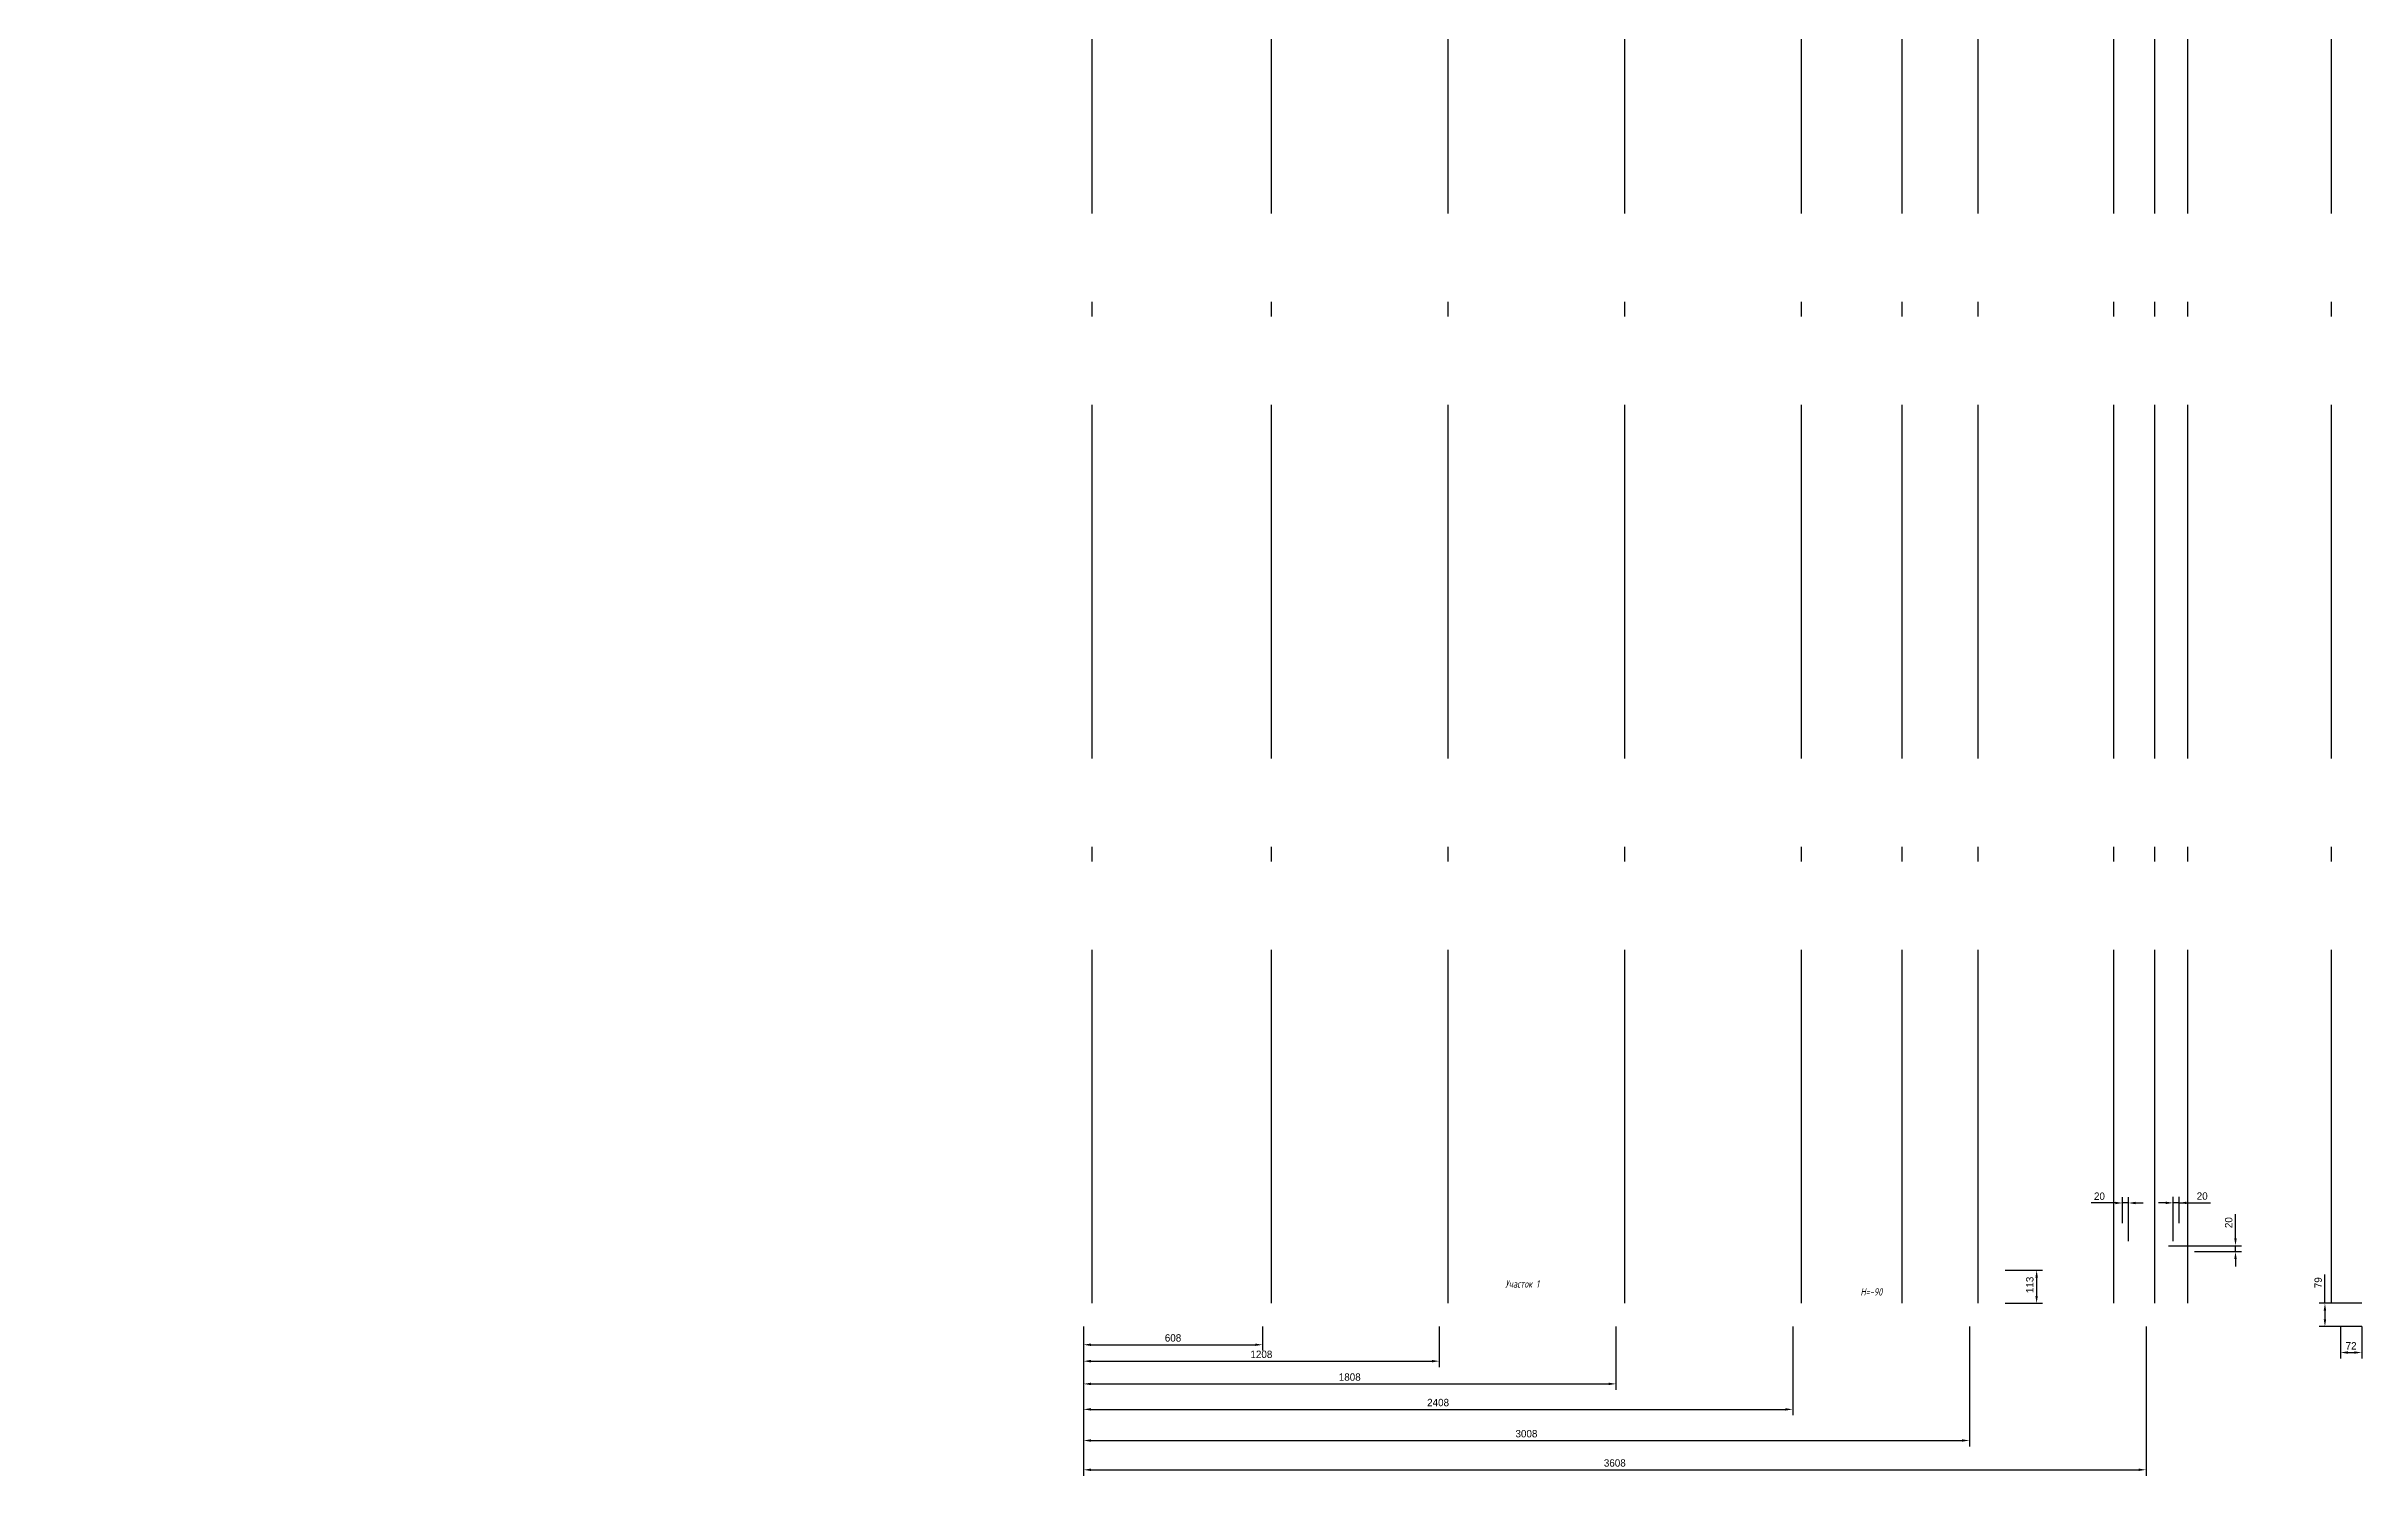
# Model space of a CAD drawing. Header units: millimetres. Extents: x -6992 to 8791, y -4147 to 31792.
# Drawn here: x 929 to 8791, y 12382 to 17235 of the extents above; entities that cross this region are included whole.
import ezdxf
from ezdxf.enums import TextEntityAlignment as Align

# ---------------------------------------------------------------- set-up
doc = ezdxf.new("R2010")
doc.units = ezdxf.units.MM
doc.header["$PDMODE"] = 34
doc.header["$PDSIZE"] = 25
doc.linetypes.add('ACAD_ISO10W100', pattern=[18.5, 12, -3, 0.5, -3])
doc.layers.add('08 Размеры', color=7, linetype='Continuous')
doc.layers.add('100 noprint', color=1, linetype='Continuous', plot=False)
doc.styles.get("Standard").update_dxf_attribs({"font": 'Ubuntu-R.ttf'})
doc.styles.add('ГОСТ-ISOCPEUR', font='isocpeui.ttf', dxfattribs={"width": 0.8})
doc.dimstyles.new('ISO-25', dxfattribs={"dimtxt": 2.5, "dimasz": 2.5, "dimexe": 1.25, "dimexo": 0.625, "dimtad": 1, "dimtxsty": 'Standard', "dimcen": 2.5, "dimadec": 0, "dimazin": 0, "dimtfac": 1, "dimtmove": 0, "dimatfit": 3, "dimfxl": 1, "dimarcsym": 0})

# ---------------------------------------------------------------- blocks, each defined once
blk = doc.blocks.new('*D2444')
at = {"layer": '08 Размеры', "color": 0, "lineweight": -2}
for p, q in [((4451.2, 12888.6), (4451.2, 12807)), ((4476.2, 12827), (5034.2, 12827)), ((5059.2, 12888.6), (5059.2, 12807))]:
    blk.add_line(p, q, dxfattribs=at)
at = {"layer": '08 Размеры', "color": 0}
for points in [[(4476.2, 12831.1), (4476.2, 12822.8), (4451.2, 12827)], [(5034.2, 12822.8), (5034.2, 12831.1), (5059.2, 12827)]]:
    blk.add_solid(points, dxfattribs=at)
at = {"layer": 'Defpoints', "color": 0}
for p in [(4451.2, 12888.6), (5059.2, 12888.6), (5059.2, 12827)]:
    blk.add_point(p, dxfattribs=at)
at = {"layer": '08 Размеры', "color": 0, "insert": (4755.2, 12850), "char_height": 25, "attachment_point": 5}
blk.add_mtext('608', dxfattribs=at)
blk = doc.blocks.new('*D2445')
at = {"layer": '08 Размеры', "color": 0, "lineweight": -2}
for p, q in [((4451.2, 12888.6), (4451.2, 12751.2)), ((5659.2, 12888.6), (5659.2, 12751.2)), ((4476.2, 12771.2), (5634.2, 12771.2))]:
    blk.add_line(p, q, dxfattribs=at)
at = {"layer": '08 Размеры', "color": 0}
for points in [[(4476.2, 12775.4), (4476.2, 12767), (4451.2, 12771.2)], [(5634.2, 12767), (5634.2, 12775.4), (5659.2, 12771.2)]]:
    blk.add_solid(points, dxfattribs=at)
at = {"layer": 'Defpoints', "color": 0}
for p in [(4451.2, 12888.6), (5659.2, 12888.6), (5659.2, 12771.2)]:
    blk.add_point(p, dxfattribs=at)
at = {"layer": '08 Размеры', "color": 0, "insert": (5055.2, 12794.3), "char_height": 25, "attachment_point": 5}
blk.add_mtext('1208', dxfattribs=at)
blk = doc.blocks.new('*D2446')
at = {"layer": '08 Размеры', "color": 0, "lineweight": -2}
for p, q in [((4451.2, 12888), (4451.2, 12674)), ((6259.2, 12888.6), (6259.2, 12674)), ((4476.2, 12694), (6234.2, 12694))]:
    blk.add_line(p, q, dxfattribs=at)
at = {"layer": '08 Размеры', "color": 0}
for points in [[(4476.2, 12698.2), (4476.2, 12689.9), (4451.2, 12694)], [(6234.2, 12689.9), (6234.2, 12698.2), (6259.2, 12694)]]:
    blk.add_solid(points, dxfattribs=at)
at = {"layer": 'Defpoints', "color": 0}
for p in [(4451.2, 12888), (6259.2, 12888.6), (6259.2, 12694)]:
    blk.add_point(p, dxfattribs=at)
at = {"layer": '08 Размеры', "color": 0, "insert": (5355.2, 12717.1), "char_height": 25, "attachment_point": 5}
blk.add_mtext('1808', dxfattribs=at)
blk = doc.blocks.new('*D2447')
at = {"layer": '08 Размеры', "color": 0, "lineweight": -2}
for p, q in [((4451.2, 12888.6), (4451.2, 12587.6)), ((6859.2, 12888.6), (6859.2, 12587.6)), ((4476.2, 12607.6), (6834.2, 12607.6))]:
    blk.add_line(p, q, dxfattribs=at)
at = {"layer": '08 Размеры', "color": 0}
for points in [[(4476.2, 12611.7), (4476.2, 12603.4), (4451.2, 12607.6)], [(6834.2, 12603.4), (6834.2, 12611.7), (6859.2, 12607.6)]]:
    blk.add_solid(points, dxfattribs=at)
at = {"layer": 'Defpoints', "color": 0}
for p in [(4451.2, 12888.6), (6859.2, 12888.6), (6859.2, 12607.6)]:
    blk.add_point(p, dxfattribs=at)
at = {"layer": '08 Размеры', "color": 0, "insert": (5655.2, 12630.6), "char_height": 25, "attachment_point": 5}
blk.add_mtext('2408', dxfattribs=at)
blk = doc.blocks.new('*D2448')
at = {"layer": '08 Размеры', "color": 0, "lineweight": -2}
for p, q in [((4451.2, 12888.6), (4451.2, 12481.8)), ((7459.2, 12888.6), (7459.2, 12481.8)), ((4476.2, 12501.8), (7434.2, 12501.8))]:
    blk.add_line(p, q, dxfattribs=at)
at = {"layer": '08 Размеры', "color": 0}
for points in [[(4476.2, 12506), (4476.2, 12497.7), (4451.2, 12501.8)], [(7434.2, 12497.7), (7434.2, 12506), (7459.2, 12501.8)]]:
    blk.add_solid(points, dxfattribs=at)
at = {"layer": 'Defpoints', "color": 0}
for p in [(4451.2, 12888.6), (7459.2, 12888.6), (7459.2, 12501.8)]:
    blk.add_point(p, dxfattribs=at)
at = {"layer": '08 Размеры', "color": 0, "insert": (5955.2, 12524.9), "char_height": 25, "attachment_point": 5}
blk.add_mtext('3008', dxfattribs=at)
blk = doc.blocks.new('*D2449')
at = {"layer": '08 Размеры', "color": 0, "lineweight": -2}
for p, q in [((4451.2, 12888.6), (4451.2, 12382.5)), ((8059.2, 12888.6), (8059.2, 12382.5)), ((4476.2, 12402.5), (8034.2, 12402.5))]:
    blk.add_line(p, q, dxfattribs=at)
at = {"layer": '08 Размеры', "color": 0}
for points in [[(4476.2, 12406.6), (4476.2, 12398.3), (4451.2, 12402.5)], [(8034.2, 12398.3), (8034.2, 12406.6), (8059.2, 12402.5)]]:
    blk.add_solid(points, dxfattribs=at)
at = {"layer": 'Defpoints', "color": 0}
for p in [(4451.2, 12888.6), (8059.2, 12888.6), (8059.2, 12402.5)]:
    blk.add_point(p, dxfattribs=at)
at = {"layer": '08 Размеры', "color": 0, "insert": (6255.2, 12425.5), "char_height": 25, "attachment_point": 5}
blk.add_mtext('3608', dxfattribs=at)
blk = doc.blocks.new('*D2450')
at = {"layer": '08 Размеры', "color": 0, "lineweight": -2}
for p, q in [((8719.2, 12888.6), (8719.2, 12780.5)), ((8791.2, 12888.6), (8791.2, 12780.5)), ((8744.2, 12800.5), (8766.2, 12800.5))]:
    blk.add_line(p, q, dxfattribs=at)
at = {"layer": '08 Размеры', "color": 0}
for points in [[(8744.2, 12804.7), (8744.2, 12796.4), (8719.2, 12800.5)], [(8766.2, 12796.4), (8766.2, 12804.7), (8791.2, 12800.5)]]:
    blk.add_solid(points, dxfattribs=at)
at = {"layer": 'Defpoints', "color": 0}
for p in [(8719.2, 12888.6), (8791.2, 12888.6), (8791.2, 12800.5)]:
    blk.add_point(p, dxfattribs=at)
at = {"layer": '08 Размеры', "color": 0, "insert": (8755.2, 12823.3), "char_height": 25, "attachment_point": 5}
blk.add_mtext('72', dxfattribs=at)
blk = doc.blocks.new('*D2451')
at = {"layer": '08 Размеры', "color": 0, "lineweight": -2}
for p, q in [((8666.4, 12967.6), (8666.4, 13065.6)), ((8791.2, 12967.6), (8646.4, 12967.6)), ((8666.4, 12942.6), (8666.4, 12913.6)), ((8791.2, 12888.6), (8646.4, 12888.6))]:
    blk.add_line(p, q, dxfattribs=at)
at = {"layer": '08 Размеры', "color": 0}
for points in [[(8670.6, 12942.6), (8662.2, 12942.6), (8666.4, 12967.6)], [(8662.2, 12913.6), (8670.6, 12913.6), (8666.4, 12888.6)]]:
    blk.add_solid(points, dxfattribs=at)
at = {"layer": 'Defpoints', "color": 0}
for p in [(8791.2, 12967.6), (8666.4, 12888.6), (8791.2, 12888.6)]:
    blk.add_point(p, dxfattribs=at)
at = {"layer": '08 Размеры', "color": 0, "insert": (8643.6, 13037.5), "char_height": 25, "attachment_point": 5, "rotation": 90}
blk.add_mtext('79', dxfattribs=at)
blk = doc.blocks.new('*D2452')
at = {"layer": '08 Размеры', "color": 0, "lineweight": -2}
for p, q in [((7581.2, 13080.1), (7707.5, 13080.1)), ((7687.5, 13055.1), (7687.5, 12992.6)), ((7581.2, 12967.6), (7707.5, 12967.6))]:
    blk.add_line(p, q, dxfattribs=at)
at = {"layer": '08 Размеры', "color": 0}
for points in [[(7691.7, 13055.1), (7683.3, 13055.1), (7687.5, 13080.1)], [(7683.3, 12992.6), (7691.7, 12992.6), (7687.5, 12967.6)]]:
    blk.add_solid(points, dxfattribs=at)
at = {"layer": 'Defpoints', "color": 0}
for p in [(7581.2, 13080.1), (7581.2, 12967.6), (7687.5, 12967.6)]:
    blk.add_point(p, dxfattribs=at)
at = {"layer": '08 Размеры', "color": 0, "insert": (7664.5, 13030.1), "char_height": 25, "attachment_point": 5, "rotation": 90}
blk.add_mtext('113', dxfattribs=at)
blk = doc.blocks.new('*D2454')
at = {"layer": '08 Размеры', "color": 0, "lineweight": -2}
for p, q in [((8126.2, 13308.6), (8101.2, 13308.6)), ((8151.2, 13179.1), (8151.2, 13328.6)), ((8171.2, 13308.6), (8151.2, 13308.6)), ((8171.2, 13240.1), (8171.2, 13328.6)), ((8171.2, 13308.6), (8278.1, 13308.6)), ((8196.2, 13308.6), (8221.2, 13308.6))]:
    blk.add_line(p, q, dxfattribs=at)
at = {"layer": '08 Размеры', "color": 0}
for points in [[(8126.2, 13304.4), (8126.2, 13312.8), (8151.2, 13308.6)], [(8196.2, 13312.8), (8196.2, 13304.4), (8171.2, 13308.6)]]:
    blk.add_solid(points, dxfattribs=at)
at = {"layer": 'Defpoints', "color": 0}
for p in [(8151.2, 13308.6), (8171.2, 13240.1), (8151.2, 13179.1)]:
    blk.add_point(p, dxfattribs=at)
at = {"layer": '08 Размеры', "color": 0, "insert": (8249.7, 13331.6), "char_height": 25, "attachment_point": 5}
blk.add_mtext('20', dxfattribs=at)
blk = doc.blocks.new('*D2455')
at = {"layer": '08 Размеры', "color": 0, "lineweight": -2}
for p, q in [((7954.2, 13308.2), (7872.4, 13308.2)), ((7979.2, 13240.1), (7979.2, 13328.2)), ((7999.2, 13308.2), (7979.2, 13308.2)), ((7999.2, 13179.1), (7999.2, 13328.2)), ((8024.2, 13308.2), (8049.2, 13308.2))]:
    blk.add_line(p, q, dxfattribs=at)
at = {"layer": '08 Размеры', "color": 0}
for points in [[(7954.2, 13304), (7954.2, 13312.3), (7979.2, 13308.2)], [(8024.2, 13312.3), (8024.2, 13304), (7999.2, 13308.2)]]:
    blk.add_solid(points, dxfattribs=at)
at = {"layer": 'Defpoints', "color": 0}
for p in [(7979.2, 13308.2), (7979.2, 13240.1), (7999.2, 13179.1)]:
    blk.add_point(p, dxfattribs=at)
at = {"layer": '08 Размеры', "color": 0, "insert": (7900.8, 13331.2), "char_height": 25, "attachment_point": 5}
blk.add_mtext('20', dxfattribs=at)
blk = doc.blocks.new('*D2456')
at = {"layer": '08 Размеры', "color": 0, "lineweight": -2}
for p, q in [((8362.7, 13188.1), (8362.7, 13270)), ((8135.2, 13163.1), (8382.7, 13163.1)), ((8223.2, 13143.1), (8382.7, 13143.1)), ((8362.7, 13143.1), (8362.7, 13163.1)), ((8362.7, 13118.1), (8362.7, 13093.1))]:
    blk.add_line(p, q, dxfattribs=at)
at = {"layer": '08 Размеры', "color": 0}
for points in [[(8358.6, 13188.1), (8366.9, 13188.1), (8362.7, 13163.1)], [(8366.9, 13118.1), (8358.6, 13118.1), (8362.7, 13143.1)]]:
    blk.add_solid(points, dxfattribs=at)
at = {"layer": 'Defpoints', "color": 0}
for p in [(8135.2, 13163.1), (8223.2, 13143.1), (8362.7, 13163.1)]:
    blk.add_point(p, dxfattribs=at)
at = {"layer": '08 Размеры', "color": 0, "insert": (8339.7, 13241.5), "char_height": 25, "attachment_point": 5, "rotation": 90}
blk.add_mtext('20', dxfattribs=at)

msp = doc.modelspace()

# ---------------------------------------------------------------- linework, layer by layer
at = {"layer": '100 noprint', "color": 1, "linetype": 'ACAD_ISO10W100', "lineweight": -2, "ltscale": 100, "flags": 128}
for points in [[(4481.2, 12967.6), (4481.2, 26085.1, 1), (-6932.2, 26085.1)], [(5089.2, 12967.6), (5089.2, 26085.1, 1), (-6324.2, 26085.1)], [(5689.2, 12967.6), (5689.2, 26085.1, 1), (-5724.2, 26085.1)], [(6289.2, 12967.6), (6289.2, 26085.1, 1), (-5124.2, 26085.1)], [(6889.2, 12967.6), (6889.2, 26085.1, 1), (-4524.2, 26085.1)], [(7231.2, 12967.6), (7231.2, 26085.1, 1), (-4182.2, 26085.1)], [(7489.2, 12967.6), (7489.2, 26085.1, 1), (-3924.2, 26085.1)], [(7949.2, 12967.6), (7949.2, 26085.1, 1), (-3464.2, 26085.1)], [(8089.2, 12967.6), (8089.2, 26085.1, 1), (-3324.2, 26085.1)], [(8201.2, 12967.6), (8201.2, 26085.1, 1), (-3212.2, 26085.1)], [(8689.2, 12967.6), (8689.2, 26085.1, 1), (-2724.2, 26085.1)]]:
    msp.add_lwpolyline(points, format="xyb", dxfattribs=at)

# ---------------------------------------------------------------- texts
at = {"layer": '08 Размеры', "style": 'ГОСТ-ISOCPEUR', "width": 0.8}
for s, p in [('Участок 1', (5940.6, 13033.5)), ('H=-90', (7126.7, 13006.4))]:
    msp.add_text(s, height=25, dxfattribs=at).set_placement(p, align=Align.MIDDLE)

# ---------------------------------------------------------------- dimensions: what is measured, and where the dimension line sits
at = {"layer": '08 Размеры'}
for base, p1, p2, picture, middle in [((7979.2, 13308.2), (7999.2, 13179.1), (7979.2, 13240.1), '*D2455', (7900.8, 13331.2)), ((5059.2, 12827), (4451.2, 12888.6), (5059.2, 12888.6), '*D2444', (4755.2, 12850)), ((5659.2, 12771.2), (4451.2, 12888.6), (5659.2, 12888.6), '*D2445', (5055.2, 12794.3)), ((6259.2, 12694), (4451.2, 12888), (6259.2, 12888.6), '*D2446', (5355.2, 12717.1)), ((7459.2, 12501.8), (4451.2, 12888.6), (7459.2, 12888.6), '*D2448', (5955.2, 12524.9)), ((8059.2, 12402.5), (4451.2, 12888.6), (8059.2, 12888.6), '*D2449', (6255.2, 12425.5)), ((8791.2, 12800.5), (8719.2, 12888.6), (8791.2, 12888.6), '*D2450', (8755.2, 12823.3))]:
    dim = msp.add_linear_dim(base=base, p1=p1, p2=p2, dimstyle='ISO-25', override={"dimtxt": 25, "dimasz": 25, "dimexe": 20, "dimexo": 0, "dimgap": 10, "dimdec": 0}, dxfattribs=at)
    dim.commit()
    dim.dimension.update_dxf_attribs({"geometry": picture, "text_midpoint": middle})
for base, p1, p2, picture, middle in [((8151.2, 13308.6), (8171.2, 13240.1), (8151.2, 13179.1), '*D2454', (8249.7, 13308.6)), ((6859.2, 12607.6), (4451.2, 12888.6), (6859.2, 12888.6), '*D2447', (5655.2, 12607.6))]:
    dim = msp.add_linear_dim(base=base, p1=p1, p2=p2, dimstyle='ISO-25', override={"dimtxt": 25, "dimasz": 25, "dimexe": 20, "dimexo": 0, "dimgap": 10, "dimdec": 0}, dxfattribs=at)
    dim.commit()
    dim.dimension.update_dxf_attribs({"geometry": picture, "text_midpoint": middle, "dimtype": 160})
dim = msp.add_linear_dim(base=(8362.7, 13163.1), p1=(8223.2, 13143.1), p2=(8135.2, 13163.1), angle=90, dimstyle='ISO-25', override={"dimtxt": 25, "dimasz": 25, "dimexe": 20, "dimexo": 0, "dimgap": 10, "dimdec": 0}, dxfattribs=at)
dim.commit()
dim.dimension.update_dxf_attribs({"geometry": '*D2456', "text_midpoint": (8339.7, 13241.5)})
for base, p1, p2, picture, middle in [((7687.5094974, 12967.6152621), (7581.2344026, 13080.1152621), (7581.2344026, 12967.6152621), '*D2452', (7687.5094974, 13030.1152621)), ((8666.4, 12888.6), (8791.2, 12967.6), (8791.2, 12888.6), '*D2451', (8666.4, 13037.5))]:
    dim = msp.add_linear_dim(base=base, p1=p1, p2=p2, angle=90, dimstyle='ISO-25', override={"dimtxt": 25, "dimasz": 25, "dimexe": 20, "dimexo": 0, "dimgap": 10, "dimdec": 0}, dxfattribs=at)
    dim.commit()
    dim.dimension.update_dxf_attribs({"geometry": picture, "text_midpoint": middle, "dimtype": 160})

doc.saveas('drawing.dxf')
